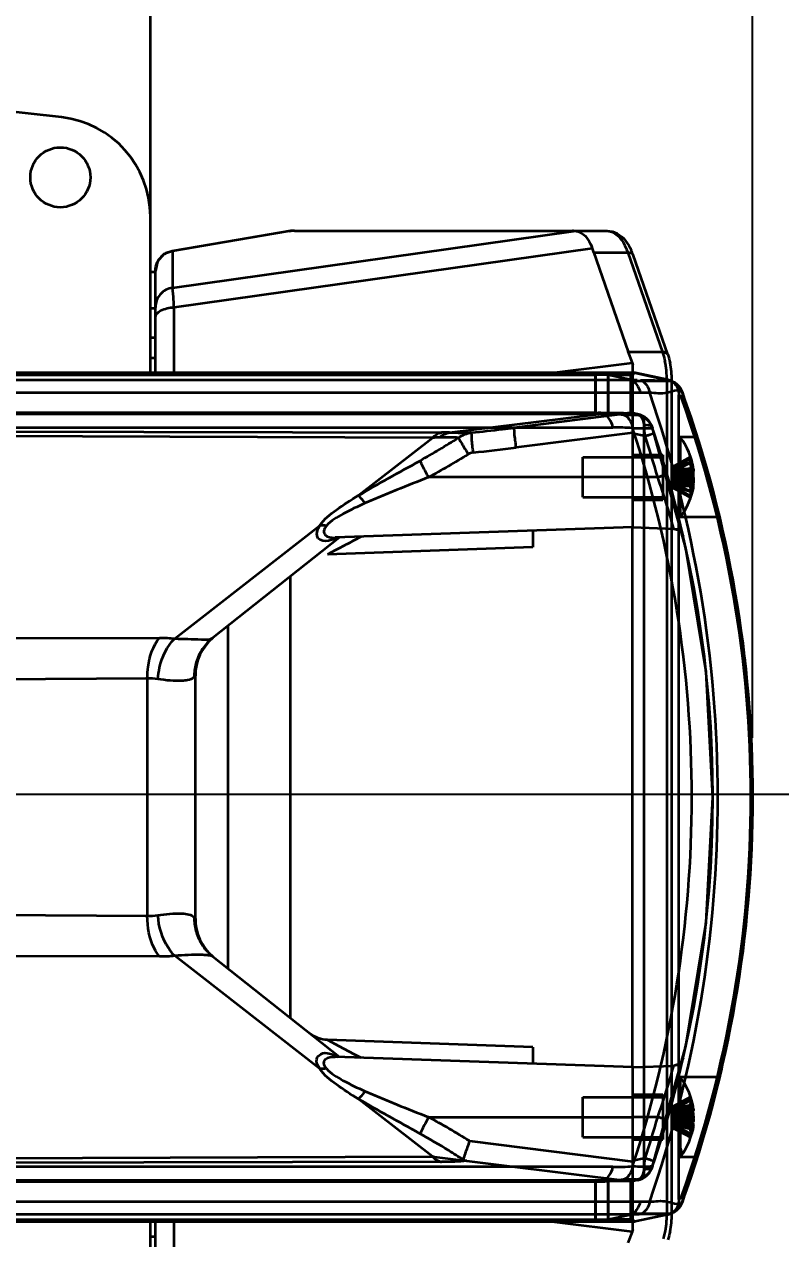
# Model space of a CAD drawing. Header units: millimetres. Extents: x 4086 to 8300, y 123 to 1549.
# Drawn here: x 7031.52 to 7048.54, y 716.51 to 743.84 of the extents above; entities that cross this region are included whole.
import ezdxf

# ---------------------------------------------------------------- set-up
doc = ezdxf.new("R2010")
doc.units = ezdxf.units.MM
doc.linetypes.add('PHANTOM', pattern=[0.8, 0.45, -0.05, 0.1, -0.05, 0.1, -0.05])
doc.layers.add('中心线', color=7, linetype='Continuous')
doc.layers.add('标注', color=7, linetype='Continuous', lineweight=25)
doc.layers.add('粗线', color=7, linetype='PHANTOM', lineweight=35)
doc.styles.get("Standard").update_dxf_attribs({"font": 'simsun.ttc'})
doc.dimstyles.new('直线标注', dxfattribs={"dimtxt": 7, "dimasz": 3, "dimexe": 1.25, "dimexo": 0.625, "dimtad": 1, "dimlfac": 4, "dimdsep": 46, "dimtxsty": 'Standard', "dimcen": 2.5, "dimadec": 0, "dimazin": 0, "dimtm": 1e-09, "dimtfac": 1, "dimtmove": 0, "dimatfit": 3, "dimfxl": 1, "dimarcsym": 0})

# ---------------------------------------------------------------- blocks, each defined once
blk = doc.blocks.new('*D2181')
at = {"layer": 'Defpoints', "color": 0}
for p in [(6990.045, 815.66), (7047.903, 815.66), (7047.903, 727.155)]:
    blk.add_point(p, dxfattribs=at)
at = {"layer": '标注', "color": 0, "lineweight": -2}
for p, q in [((6990.045, 816.285), (6990.045, 816.91)), ((7047.903, 727.78), (7047.903, 816.91)), ((6993.045, 815.66), (7044.903, 815.66))]:
    blk.add_line(p, q, dxfattribs=at)
at = {"layer": '标注', "color": 0}
for points in [[(6993.045, 816.16), (6993.045, 815.16), (6990.045, 815.66)], [(7044.903, 815.16), (7044.903, 816.16), (7047.903, 815.66)]]:
    blk.add_solid(points, dxfattribs=at)
at = {"layer": '标注', "color": 0, "insert": (7018.974, 819.785), "char_height": 7, "attachment_point": 5}
blk.add_mtext('254.5', dxfattribs=at)

msp = doc.modelspace()

# ---------------------------------------------------------------- linework, layer by layer
at = {"layer": '中心线'}
msp.add_line((6703.88156, 726.51485), (7075.49036, 726.51485), dxfattribs=at)
at = {"layer": '粗线', "linetype": 'Continuous'}
for p, q in [((7034.3569, 736.00019), (7034.3569, 749.14004)), ((7032.36077, 741.7487), (7016.18216, 743.58586)), ((7037.47947, 739.18746), (7034.84395, 738.73923)), ((7037.51677, 739.19049), (7034.85698, 738.73813)), ((7034.85698, 737.91387), (7043.87965, 739.18882)), ((7037.47952, 739.18618), (7037.52794, 739.18957)), ((7037.58491, 739.19077), (7037.51677, 739.19049)), ((7037.59828, 739.19102), (7037.58491, 739.19077)), ((7037.59828, 739.19102), (7044.63438, 739.19102)), ((7044.29911, 738.79913), (7034.89133, 737.46976)), ((7044.29911, 738.79913), (7044.32453, 738.70819)), ((7034.85698, 738.73813), (7034.84417, 738.73926)), ((7034.85698, 738.73813), (7034.85698, 737.91387)), ((7044.31675, 738.7084), (7045.09617, 738.7084)), ((7044.32316, 738.71741), (7045.10433, 736.47163)), ((7045.09617, 738.7084), (7045.87724, 736.46245)), ((7045.99739, 736.40788), (7045.21633, 738.65383)), ((7034.4694, 738.25952), (7034.3569, 738.25952)), ((7034.4694, 736.00019), (7034.4694, 738.29504)), ((7034.3569, 737.45612), (7034.4694, 737.45612)), ((7034.3569, 737.45318), (7034.4694, 737.45318)), ((7034.89133, 736.00019), (7034.89133, 737.46976)), ((7034.4694, 736.78563), (7034.3569, 736.78563)), ((7034.3569, 736.33858), (7034.4694, 736.33858)), ((7045.87724, 736.46245), (7045.09781, 736.46245)), ((7045.10049, 736.47736), (7045.19426, 736.22556)), ((7043.3913, 736.00019), (7045.19426, 736.22556)), ((7045.21315, 735.09549), (7045.21315, 736.1789)), ((7013.14887, 735.95368), (7044.39334, 735.95369)), ((7044.37332, 736.00019), (7014.68982, 736.00019)), ((7014.70492, 735.99868), (7044.42268, 735.99869)), ((7044.42898, 735.99767), (7014.71113, 735.99765)), ((7014.98321, 735.8373), (7045.16597, 735.8373)), ((7044.37332, 736.00019), (7044.37332, 735.09522)), ((7044.37449, 735.08846), (7044.37449, 735.95368)), ((7045.16597, 735.8373), (7044.42892, 735.99768)), ((7044.6401, 735.99767), (7044.65412, 735.99747)), ((7044.65412, 735.09195), (7044.65412, 735.99747)), ((7044.66156, 735.08845), (7044.66156, 735.95225)), ((7045.16859, 735.09028), (7045.16859, 735.99699)), ((7045.17539, 735.99777), (7045.21315, 736.00249)), ((7045.19853, 735.82008), (7046.09045, 735.82008)), ((7045.21203, 735.95283), (7045.20116, 735.95369)), ((7045.20116, 735.95283), (7045.20116, 735.08873)), ((7045.21208, 732.52202), (7045.21208, 735.96416)), ((7046.00472, 735.83704), (7045.26659, 735.99766)), ((7045.26665, 735.99765), (7046.00997, 735.83611)), ((7045.97795, 735.82008), (7045.97795, 717.07397)), ((7046.09045, 717.07397), (7046.09045, 735.82008)), ((7045.3791, 735.54929), (7015.19634, 735.54929)), ((7046.24608, 717.39376), (7046.24608, 735.50029)), ((7046.33273, 735.54598), (7046.33184, 735.54846)), ((7017.59591, 735.08846), (7044.44061, 735.08865)), ((7044.54839, 735.0652), (7017.66822, 735.0652)), ((7044.37332, 735.09522), (7017.76162, 735.09522)), ((7041.08611, 734.65392), (7044.6177, 735.09239)), ((7045.14048, 735.0864), (7042.54499, 734.76197)), ((7044.44061, 735.08866), (7044.54839, 735.0652)), ((7044.65412, 735.09195), (7044.61768, 735.09238)), ((7045.31898, 735.0652), (7045.21123, 735.08865)), ((7045.21315, 732.52202), (7045.21315, 735.0864)), ((7045.46665, 717.89003), (7045.46665, 735.00401)), ((7017.31008, 734.7045), (7040.90689, 734.65595)), ((7017.74134, 734.76897), (7044.76338, 734.76897)), ((7042.27775, 734.72931), (7042.54494, 734.76196)), ((7045.69206, 734.64233), (7045.64981, 734.76897)), ((7040.70317, 734.5364), (7017.27949, 734.61485)), ((7039.03539, 733.23477), (7040.70317, 734.53639)), ((7045.21315, 734.64395), (7042.5851, 734.31544)), ((7045.48629, 734.57168), (7045.21208, 734.63135)), ((7046.66844, 734.54702), (7046.27487, 734.54702)), ((7046.27487, 734.54702), (7046.27487, 732.74702)), ((7045.21208, 734.15327), (7045.88708, 734.15327)), ((7045.88708, 734.15327), (7045.88708, 733.14077)), ((7044.08708, 734.09702), (7045.88708, 734.09702)), ((7044.08708, 733.19702), (7044.08708, 734.09702)), ((7046.09633, 733.87685), (7046.50956, 734.10941)), ((7046.09633, 733.87956), (7046.50956, 734.07919)), ((7046.50956, 734.06524), (7046.09633, 733.83267)), ((7046.50956, 733.97718), (7046.09633, 733.84655)), ((7046.50956, 733.97078), (7046.09633, 733.77114)), ((7046.09633, 733.41449), (7046.09633, 733.87956)), ((7046.50956, 733.8443), (7046.09633, 733.79107)), ((7045.21315, 733.64702), (7040.61614, 733.64702)), ((7045.77302, 733.64702), (7045.21208, 733.64702)), ((7046.08543, 733.33996), (7045.98128, 733.70963)), ((7046.09633, 733.84055), (7046.5717, 733.84055)), ((7046.09633, 733.83141), (7046.5717, 733.83141)), ((7046.5717, 733.82103), (7046.09633, 733.82103)), ((7046.09633, 733.68087), (7046.50956, 733.8115)), ((7046.57468, 733.81001), (7046.09633, 733.81001)), ((7046.5717, 733.78724), (7046.09633, 733.78724)), ((7046.5717, 733.78068), (7046.09633, 733.78068)), ((7046.5717, 733.77897), (7046.09633, 733.77897)), ((7046.5717, 733.73214), (7046.09633, 733.73214)), ((7046.09633, 733.70638), (7046.5717, 733.70638)), ((7046.09633, 733.69598), (7046.50956, 733.64276)), ((7046.09633, 733.65535), (7046.5717, 733.65535)), ((7046.09633, 733.59806), (7046.50956, 733.65129)), ((7046.09633, 733.6387), (7046.5717, 733.6387)), ((7046.09633, 733.61318), (7046.50956, 733.48255)), ((7046.09633, 733.58767), (7046.5717, 733.58767)), ((7046.19985, 732.90756), (7046.08543, 733.33996)), ((7046.5717, 733.56191), (7046.09633, 733.56191)), ((7046.50956, 733.32327), (7046.09633, 733.52291)), ((7046.5717, 733.51507), (7046.09633, 733.51507)), ((7046.5717, 733.51337), (7046.09633, 733.51337)), ((7046.5717, 733.50681), (7046.09633, 733.50681)), ((7046.50956, 733.44975), (7046.09633, 733.50297)), ((7046.57468, 733.48404), (7046.09633, 733.48404)), ((7046.5717, 733.47302), (7046.09633, 733.47302)), ((7046.09633, 733.46263), (7046.5717, 733.46263)), ((7046.50956, 733.22881), (7046.09633, 733.46137)), ((7046.09633, 733.45349), (7046.5717, 733.45349)), ((7046.50956, 733.31687), (7046.09633, 733.4475)), ((7046.09633, 733.4172), (7046.50956, 733.18464)), ((7046.09633, 733.41449), (7046.50956, 733.21486)), ((7044.08708, 733.19702), (7045.88708, 733.19702)), ((7045.21208, 733.14077), (7045.88708, 733.14077)), ((7046.2061, 732.88306), (7046.10429, 733.27072)), ((7046.28277, 732.57388), (7046.19985, 732.90756)), ((7035.44656, 730.43881), (7038.17211, 732.56152)), ((7045.21315, 732.52202), (7038.51217, 732.28802)), ((7045.19853, 732.52202), (7045.19853, 720.37164)), ((7045.21208, 732.52202), (7046.13236, 732.48989)), ((7047.1668, 732.74702), (7046.27487, 732.74702)), ((7046.333, 732.36201), (7046.27903, 732.58936)), ((7038.61242, 732.29152), (7035.7614, 730.03447)), ((7038.49969, 732.28771), (7038.51217, 732.28802)), ((7039.095, 732.30756), (7038.94571, 732.22919)), ((7042.96315, 732.44345), (7042.96315, 732.07202)), ((7046.34382, 732.31533), (7046.32763, 732.38503)), ((7038.50873, 731.99856), (7038.34313, 731.91069)), ((7042.96315, 732.07202), (7038.34318, 731.91069)), ((7038.62675, 732.06103), (7038.50873, 731.99856)), ((7037.50568, 731.41535), (7037.50568, 721.4787)), ((7034.90561, 730.01762), (7035.44656, 730.43881)), ((7036.10963, 722.5839), (7036.10963, 730.31015)), ((7014.53203, 729.96574), (7034.56574, 730.03507)), ((7034.28788, 729.11982), (7014.84278, 728.99563)), ((7034.28788, 729.11982), (7034.28788, 723.77423)), ((7035.3694, 729.17989), (7035.3449, 729.15241)), ((7035.3694, 723.71416), (7035.3694, 729.17989)), ((7047.91208, 726.44702), (7047.86682, 726.44702)), ((7014.84277, 723.89842), (7034.28788, 723.77423)), ((7035.3449, 723.74163), (7035.3694, 723.71416)), ((7034.56574, 722.85898), (7014.53203, 722.9283)), ((7035.44656, 722.45524), (7034.90561, 722.87643)), ((7035.7614, 722.85958), (7038.61242, 720.60253)), ((7038.17211, 720.33253), (7035.44656, 722.45524)), ((7038.34313, 720.98336), (7038.5085, 720.89561)), ((7042.96315, 720.82202), (7038.34318, 720.98336)), ((7038.5085, 720.89561), (7038.70018, 720.79422)), ((7038.70018, 720.79422), (7038.94487, 720.6653)), ((7042.96315, 720.82164), (7042.96315, 720.4506)), ((7045.21315, 720.37202), (7038.51217, 720.60603)), ((7038.94487, 720.6653), (7039.09499, 720.58649)), ((7046.27954, 720.30682), (7046.32832, 720.51197)), ((7045.21208, 720.37202), (7046.13243, 720.40416)), ((7045.21208, 716.92903), (7045.21208, 720.37202)), ((7045.21315, 716.89156), (7045.21315, 720.37164)), ((7046.19987, 719.98653), (7046.28187, 720.31645)), ((7046.08543, 719.5541), (7046.19987, 719.98653)), ((7047.1668, 720.14702), (7046.27487, 720.14702)), ((7046.27487, 720.14702), (7046.27487, 718.34702)), ((7040.70317, 718.35766), (7039.03539, 719.65928)), ((7044.08708, 719.69702), (7045.88708, 719.69702)), ((7044.08708, 718.79702), (7044.08708, 719.69702)), ((7045.21208, 719.75327), (7045.88708, 719.75327)), ((7045.88708, 719.75327), (7045.88708, 718.74077)), ((7046.09633, 719.48188), (7046.50956, 719.70142)), ((7046.09633, 719.46869), (7046.50956, 719.63943)), ((7046.50956, 719.63334), (7046.09633, 719.46672)), ((7046.50956, 719.63943), (7046.51121, 719.61041)), ((7045.98128, 719.18441), (7046.08543, 719.5541)), ((7046.50956, 719.62391), (7046.09633, 719.40437)), ((7046.50956, 719.51494), (7046.09633, 719.42155)), ((7046.50956, 719.50115), (7046.09633, 719.3304)), ((7046.09633, 719.32501), (7046.50956, 719.49163)), ((7046.09633, 719.01217), (7046.09633, 719.48188)), ((7046.09633, 719.43899), (7046.5717, 719.43899)), ((7046.09633, 719.43533), (7046.5717, 719.43533)), ((7046.5717, 719.43416), (7046.09633, 719.43416)), ((7046.57491, 719.41497), (7046.09633, 719.41497)), ((7046.5717, 719.4033), (7046.09633, 719.4033)), ((7046.57411, 719.39791), (7046.09633, 719.39791)), ((7046.5717, 719.36148), (7046.09633, 719.36148)), ((7046.50956, 719.50115), (7046.51121, 719.52486)), ((7046.51121, 719.5159), (7046.50956, 719.49163)), ((7046.51121, 719.61709), (7046.5122, 719.58719)), ((7046.51121, 719.5159), (7046.5122, 719.54832)), ((7046.5122, 719.59445), (7046.51253, 719.56368)), ((7046.5122, 719.53992), (7046.51253, 719.57152)), ((7040.61614, 719.24702), (7045.21315, 719.24702)), ((7045.77302, 719.24702), (7045.21208, 719.24702)), ((7046.09633, 719.23935), (7046.50956, 719.33274)), ((7046.5717, 719.29704), (7046.09633, 719.29704)), ((7046.09633, 719.29246), (7046.5717, 719.29246)), ((7046.09633, 719.27295), (7046.5717, 719.27295)), ((7046.09633, 719.2547), (7046.50956, 719.16131)), ((7046.09633, 719.2211), (7046.5717, 719.2211)), ((7046.09633, 719.20159), (7046.5717, 719.20159)), ((7046.5717, 719.197), (7046.09633, 719.197)), ((7046.09633, 719.16904), (7046.50956, 719.00241)), ((7046.50956, 718.9929), (7046.09633, 719.16365)), ((7046.5717, 719.13256), (7046.09633, 719.13256)), ((7046.57411, 719.09613), (7046.09633, 719.09613)), ((7046.5717, 719.09075), (7046.09633, 719.09075)), ((7046.50956, 718.87014), (7046.09633, 719.08968)), ((7046.57453, 719.26239), (7046.5717, 719.29704)), ((7046.5717, 719.197), (7046.57453, 719.23166)), ((7046.57453, 719.26656), (7046.57453, 719.22748)), ((7046.57491, 719.07908), (7046.09633, 719.07908)), ((7046.50956, 718.97911), (7046.09633, 719.0725)), ((7046.5717, 719.05988), (7046.09633, 719.05988)), ((7046.09633, 719.05872), (7046.5717, 719.05872)), ((7046.09633, 719.05506), (7046.5717, 719.05506)), ((7046.50956, 718.86071), (7046.09633, 719.02733)), ((7046.09633, 719.02536), (7046.50956, 718.85461)), ((7046.09633, 719.01217), (7046.50956, 718.79263)), ((7046.50956, 718.9929), (7046.51121, 718.96919)), ((7046.51121, 718.88364), (7046.50956, 718.85461)), ((7046.5122, 718.90686), (7046.51121, 718.87696)), ((7046.51253, 718.92253), (7046.5122, 718.95413)), ((7046.51253, 718.93036), (7046.5122, 718.8996)), ((7041.53647, 718.70968), (7045.21315, 718.2501)), ((7044.08708, 718.79702), (7045.88708, 718.79702)), ((7045.21208, 718.74077), (7045.88708, 718.74077)), ((7017.27945, 718.2792), (7040.70317, 718.35765)), ((7040.75069, 718.35637), (7045.21315, 717.79856)), ((7045.48629, 718.32237), (7045.21208, 718.2627)), ((7046.27487, 718.35587), (7046.27454, 718.3466)), ((7046.66844, 718.34702), (7046.27487, 718.34702)), ((7040.90689, 718.2381), (7017.31008, 718.18955)), ((7044.76338, 718.12507), (7017.74134, 718.12507)), ((7045.64981, 718.12508), (7045.69206, 718.25172)), ((7044.44061, 717.80539), (7017.59591, 717.80559)), ((7017.66822, 717.82885), (7044.54839, 717.82885)), ((7017.76163, 717.79883), (7044.37332, 717.79883)), ((7044.37332, 717.79883), (7044.37332, 716.89386)), ((7044.37449, 716.94037), (7044.37449, 717.80559)), ((7044.54839, 717.82885), (7044.44061, 717.80539)), ((7044.65412, 716.89658), (7044.65412, 717.80219)), ((7044.66156, 716.9418), (7044.66156, 717.8056)), ((7045.16859, 716.89706), (7045.16859, 717.80413)), ((7045.18953, 717.80151), (7045.18953, 716.89451)), ((7045.20116, 717.80532), (7045.20116, 716.94122)), ((7045.31898, 717.82885), (7045.21123, 717.8054)), ((7045.31442, 717.84274), (7045.31896, 717.82884)), ((7015.19634, 717.34476), (7045.3791, 717.34476)), ((7046.27299, 717.235), (7046.33272, 717.34811)), ((7046.33185, 717.34562), (7046.33271, 717.34803)), ((7013.14887, 716.94037), (7044.39333, 716.94037)), ((7045.16597, 717.05675), (7014.98321, 717.05675)), ((7044.42893, 716.89637), (7045.16597, 717.05675)), ((7044.56399, 716.8956), (7044.86843, 716.89871)), ((7044.86843, 716.89871), (7045.00759, 716.8995)), ((7046.09045, 717.07397), (7045.19853, 717.07397)), ((7045.20116, 716.94122), (7045.21203, 716.94035)), ((7046.0048, 717.05702), (7045.26662, 716.89639)), ((7046.00997, 717.05794), (7045.26665, 716.8964)), ((7014.65707, 716.89534), (7044.56399, 716.8956)), ((7044.37332, 716.89386), (7014.68982, 716.89386)), ((7014.71113, 716.8964), (7044.42898, 716.89638)), ((7034.3569, 703.754), (7034.3569, 716.89386)), ((7034.4694, 714.59859), (7034.4694, 716.89386)), ((7034.89133, 715.42428), (7034.89133, 716.89386)), ((7045.19426, 716.66849), (7043.3913, 716.89386)), ((7044.65412, 716.89658), (7044.6401, 716.89638)), ((7045.19426, 716.66849), (7045.10039, 716.41672)), ((7045.17539, 716.89628), (7045.21315, 716.89156)), ((7045.21315, 716.71515), (7045.21315, 716.87104)), ((7045.26486, 716.89636), (7045.26662, 716.89639)), ((7034.4694, 716.55547), (7034.3569, 716.55547))]:
    msp.add_line(p, q, dxfattribs=at)
for points in [[(7043.87965, 739.18882), (7043.87477, 739.19001), (7043.86685, 739.19077), (7043.85633, 739.19102)], [(7034.84395, 738.73923), (7034.66333, 738.66563), (7034.52087, 738.50458), (7034.4694, 738.2956)], [(7044.99665, 735.99457), (7044.56396, 735.99844), (7044.4227, 735.99869)], [(7045.23894, 735.99726), (7045.17318, 735.99526), (7044.99665, 735.99457)], [(7045.16859, 735.99699), (7045.17086, 735.99737), (7045.17312, 735.99737), (7045.17539, 735.99777)], [(7045.21202, 735.95369), (7045.21999, 735.97927), (7045.2399, 735.99531), (7045.26659, 735.99766)], [(7045.21208, 735.95369), (7045.22045, 735.97982), (7045.24176, 735.99599), (7045.26661, 735.99766)], [(7045.26754, 735.99745), (7045.25829, 735.99869), (7045.25525, 735.9987), (7045.25333, 735.99863), (7045.25168, 735.99853), (7045.25002, 735.9984), (7045.24824, 735.99825), (7045.24624, 735.99807), (7045.24146, 735.99759)], [(7045.26662, 735.99766), (7045.26486, 735.99769), (7045.26122, 735.99741)], [(7046.00483, 735.83702), (7046.00228, 735.83722), (7046.00123, 735.8364), (7046.00049, 735.83482)], [(7046.33154, 735.54929), (7046.25778, 735.68055), (7046.14458, 735.78031), (7046.00483, 735.83702)], [(7046.33156, 735.54924), (7046.261, 735.67643), (7046.14996, 735.77686), (7046.00954, 735.83595)], [(7046.24608, 735.50029), (7046.26987, 735.48555), (7046.29065, 735.46394), (7046.30606, 735.43548)], [(7047.91208, 726.44702), (7047.82279, 728.64031), (7047.53628, 730.93613), (7047.0385, 733.25931), (7046.33154, 735.54929)], [(7047.91206, 726.43233), (7047.73494, 729.53403), (7047.20459, 732.58721), (7046.33274, 735.54593)], [(7045.18464, 735.09192), (7045.17929, 735.09102), (7045.17394, 735.09102), (7045.16859, 735.09028)], [(7045.20116, 735.08873), (7045.20579, 735.0889), (7045.20915, 735.08887), (7045.21123, 735.08865)], [(7045.64974, 734.76918), (7045.5765, 734.90433), (7045.46168, 735.00717), (7045.31898, 735.0652)], [(7045.64981, 734.76898), (7045.61481, 734.84734), (7045.56784, 734.91497), (7045.5106, 734.97182), (7045.44887, 735.01478), (7045.38912, 735.04377), (7045.3272, 735.06333)], [(7047.01206, 726.44438), (7046.85921, 729.26704), (7046.40374, 732.0492), (7045.65506, 734.75333)], [(7045.98128, 733.70963), (7045.84103, 734.17733), (7045.69206, 734.64233)], [(7046.51253, 734.08899), (7046.5122, 734.09618), (7046.51121, 734.10298), (7046.50956, 734.10941)], [(7046.50956, 734.06524), (7046.51121, 734.07352), (7046.5122, 734.08144), (7046.51253, 734.08899)], [(7046.51253, 734.02642), (7046.5122, 734.04434), (7046.51121, 734.06194), (7046.50956, 734.07919)], [(7046.50956, 733.97078), (7046.51121, 733.98963), (7046.5122, 734.00818), (7046.51253, 734.02642)], [(7046.50956, 733.97718), (7046.51121, 733.95011), (7046.5122, 733.92281), (7046.51253, 733.89528)], [(7046.51253, 733.89528), (7046.5122, 733.86754), (7046.51121, 733.83961), (7046.50956, 733.8115)], [(7046.50956, 733.8443), (7046.51121, 733.81237), (7046.5122, 733.78033), (7046.51253, 733.74818)], [(7046.5717, 733.78068), (7046.55736, 733.80218), (7046.53661, 733.82342), (7046.50956, 733.8443)], [(7046.20705, 732.87935), (7046.1048, 733.26882), (7045.98128, 733.70963)], [(7046.51253, 733.74818), (7046.5122, 733.71595), (7046.51121, 733.68364), (7046.50956, 733.65129)], [(7046.50956, 733.64276), (7046.53661, 733.66364), (7046.55736, 733.68488), (7046.5717, 733.70638)], [(7046.5717, 733.58767), (7046.55748, 733.60901), (7046.53679, 733.63025), (7046.50956, 733.65129)], [(7046.51253, 733.54587), (7046.5122, 733.5781), (7046.51121, 733.6104), (7046.50956, 733.64276)], [(7046.5717, 733.84055), (7046.57453, 733.81725), (7046.57453, 733.81012), (7046.5717, 733.82103)], [(7046.5717, 733.83141), (7046.57453, 733.80051), (7046.57453, 733.78196), (7046.5717, 733.78068)], [(7046.5717, 733.70638), (7046.57453, 733.72274), (7046.57453, 733.75231), (7046.5717, 733.78724)], [(7046.5717, 733.6387), (7046.57453, 733.66477), (7046.57453, 733.69894), (7046.5717, 733.73214)], [(7046.5717, 733.65535), (7046.57453, 733.62928), (7046.57453, 733.59511), (7046.5717, 733.56191)], [(7046.5717, 733.58767), (7046.57453, 733.5713), (7046.57453, 733.54173), (7046.5717, 733.50681)], [(7046.3011, 732.49747), (7046.24809, 732.71573), (7046.1748, 733.00485), (7046.08372, 733.34622)], [(7046.50956, 733.44975), (7046.51121, 733.48167), (7046.5122, 733.51372), (7046.51253, 733.54587)], [(7046.5717, 733.51337), (7046.55736, 733.49187), (7046.53661, 733.47063), (7046.50956, 733.44975)], [(7046.51253, 733.39877), (7046.5122, 733.42651), (7046.51121, 733.45444), (7046.50956, 733.48255)], [(7046.50956, 733.31687), (7046.51121, 733.34394), (7046.5122, 733.37124), (7046.51253, 733.39877)], [(7046.50956, 733.32327), (7046.51121, 733.30442), (7046.5122, 733.28587), (7046.51253, 733.26763)], [(7046.5717, 733.46263), (7046.57453, 733.49354), (7046.57453, 733.51209), (7046.5717, 733.51337)], [(7046.5717, 733.45349), (7046.57453, 733.4768), (7046.57453, 733.48393), (7046.5717, 733.47302)], [(7046.51253, 733.26763), (7046.5122, 733.24971), (7046.51121, 733.23211), (7046.50956, 733.21486)], [(7046.50956, 733.22881), (7046.51121, 733.22053), (7046.5122, 733.21261), (7046.51253, 733.20505)], [(7046.51253, 733.20505), (7046.5122, 733.19787), (7046.51121, 733.19107), (7046.50956, 733.18464)], [(7046.13236, 732.48989), (7046.19617, 732.47831), (7046.25857, 732.44572), (7046.31108, 732.39078), (7046.34375, 732.31562)], [(7046.13236, 732.48989), (7046.2264, 732.46552), (7046.30162, 732.40366), (7046.34375, 732.31562)], [(7045.65502, 718.14071), (7046.40395, 720.84584), (7046.85921, 723.62629), (7047.01206, 726.44438)], [(7046.33154, 717.34476), (7047.03848, 719.63467), (7047.53626, 721.95781), (7047.82278, 724.25367), (7047.91208, 726.44702)], [(7046.3327, 717.34811), (7047.20268, 720.29857), (7047.73294, 723.3419), (7047.91206, 726.43233)], [(7045.98128, 719.18442), (7046.08372, 719.54783), (7046.1748, 719.8892), (7046.24809, 720.17832), (7046.3011, 720.39658), (7046.34382, 720.57872)], [(7046.34382, 720.57872), (7046.30174, 720.49055), (7046.22649, 720.42857), (7046.13236, 720.40416)], [(7046.34375, 720.57843), (7046.31189, 720.50448), (7046.25989, 720.44931), (7046.19724, 720.4161), (7046.13236, 720.40416)], [(7045.98128, 719.18442), (7046.10429, 719.62333), (7046.2061, 720.01099)], [(7046.51253, 719.66424), (7046.5122, 719.67699), (7046.51121, 719.68939), (7046.50956, 719.70142)], [(7046.50956, 719.62391), (7046.51121, 719.63769), (7046.5122, 719.65114), (7046.51253, 719.66424)], [(7046.50956, 719.51494), (7046.51121, 719.48497), (7046.5122, 719.45482), (7046.51253, 719.42451)], [(7046.51253, 719.42451), (7046.5122, 719.39404), (7046.51121, 719.36345), (7046.50956, 719.33274)], [(7046.5717, 719.43899), (7046.57453, 719.41146), (7046.57453, 719.39841), (7046.5717, 719.4033)], [(7046.5717, 719.43533), (7046.57453, 719.41748), (7046.57453, 719.41706), (7046.5717, 719.43416)], [(7046.5717, 719.27295), (7046.57453, 719.2945), (7046.57453, 719.32688), (7046.5717, 719.36148)], [(7045.69206, 718.25172), (7045.84103, 718.71671), (7045.98128, 719.18442)], [(7046.51253, 719.06954), (7046.5122, 719.1), (7046.51121, 719.1306), (7046.50956, 719.16131)], [(7046.5717, 719.2211), (7046.57453, 719.19955), (7046.57453, 719.16717), (7046.5717, 719.13256)], [(7046.5717, 719.05506), (7046.57453, 719.08259), (7046.57453, 719.09564), (7046.5717, 719.09075)], [(7046.50956, 718.97911), (7046.51121, 719.00908), (7046.5122, 719.03923), (7046.51253, 719.06954)], [(7046.5122, 718.94573), (7046.51121, 718.97815), (7046.50956, 719.00241)], [(7046.50956, 718.87014), (7046.51121, 718.85636), (7046.5122, 718.84291), (7046.51253, 718.82981)], [(7046.51253, 718.82981), (7046.5122, 718.81706), (7046.51121, 718.80466), (7046.50956, 718.79263)], [(7046.5717, 719.05872), (7046.57453, 719.07657), (7046.57453, 719.07699), (7046.5717, 719.05988)], [(7041.39734, 718.2858), (7041.39347, 718.2806), (7041.38465, 718.27826)], [(7045.31899, 717.82885), (7045.46089, 717.88647), (7045.57604, 717.98926), (7045.64975, 718.12488)], [(7045.3272, 717.83072), (7045.40082, 717.85512), (7045.47344, 717.89456), (7045.54593, 717.95484), (7045.60561, 718.03121), (7045.64983, 718.12514)], [(7045.3272, 717.83072), (7045.38912, 717.85028), (7045.44887, 717.87927), (7045.5106, 717.92222), (7045.56784, 717.97908), (7045.61481, 718.0467), (7045.64981, 718.12507)], [(7045.21123, 717.8054), (7045.20915, 717.80518), (7045.20579, 717.80515), (7045.20116, 717.80532)], [(7046.30606, 717.45857), (7046.29067, 717.43014), (7046.26989, 717.40851), (7046.24608, 717.39376)], [(7046.00483, 717.05703), (7046.14458, 717.11374), (7046.25778, 717.21349), (7046.33154, 717.34476)], [(7046.00953, 717.05809), (7046.14969, 717.11701), (7046.26065, 717.21718), (7046.33156, 717.34482)], [(7045.00759, 716.8995), (7045.11099, 716.89939), (7045.14992, 716.89909), (7045.18103, 716.89865), (7045.20504, 716.89813), (7045.2227, 716.89756), (7045.23473, 716.89697), (7045.24152, 716.89645)], [(7045.17539, 716.89628), (7045.17312, 716.89668), (7045.17086, 716.89668), (7045.16859, 716.89706)], [(7045.2666, 716.89639), (7045.23991, 716.89873), (7045.21999, 716.91478), (7045.21202, 716.94035)], [(7045.26665, 716.8964), (7045.24114, 716.89829), (7045.22006, 716.91479), (7045.21208, 716.94037)], [(7046.00047, 717.0592), (7046.00121, 717.05765), (7046.00227, 717.05682), (7046.00483, 717.05703)], [(7045.24146, 716.89646), (7045.2454, 716.89606), (7045.2486, 716.89577), (7045.25127, 716.89555), (7045.25381, 716.8954), (7045.2572, 716.89533), (7045.26645, 716.89636)]]:
    msp.add_lwpolyline(points, dxfattribs=at)
msp.add_circle((7032.3319, 740.39702), 0.675, dxfattribs=at)
for centre, radius, start, end in [((7032.1069, 739.51306), 2.25, 0, 83.521508), ((7034.9304, 738.29091), 0.46008, 147.617023, 155.690759), ((7034.89885, 738.30995), 0.42324, 130.144715, 147.50693), ((7034.92514, 738.27737), 0.46509, 120.679059, 130.032643), ((7034.93442, 738.26266), 0.48247, 110.111714, 120.735274), ((7043.97293, 738.22297), 1.31593, 19.111952, 23.810341), ((7043.95921, 735.84292), 2.01753, 5.788962, 12.032347), ((7043.75945, 735.8208), 2.2185, 359.981305, 5.836951), ((7044.24908, 735.83814), 1.84042, 5.753311, 11.983398), ((7044.38048, 717.57544), 18.42405, 89.192631, 90.02225), ((7044.43119, 718.12165), 17.83208, 89.259765, 90.12164), ((7044.46717, 717.6611), 18.33666, 89.269592, 90.119849), ((7045.25708, 735.95368), 0.045, 77.72739, 180), ((7045.90923, 735.39434), 0.44983, 19.697342, 78.293742), ((7045.90788, 735.39759), 0.45, 19.700539, 77.279823), ((7044.08977, 735.82062), 2.00068, 359.984518, 5.795175), ((7045.37839, 728.76499), 6.7843, 88.204384, 89.993968), ((7019.2929, 726.43587), 27.8313, 0.022323, 19.106944), ((7020.91208, 726.44702), 27, 340.298444, 19.701546), ((7021.20468, 726.44702), 26.66214, 340.298317, 19.701683), ((7044.57553, 728.53702), 6.52824, 86.253372, 90.238145), ((7045.21866, 787.1464), 52.05751, 269.378643, 269.663469), ((7045.04457, 755.94545), 20.85607, 269.638269, 270.119982), ((7045.2233, 734.62549), 0.45, 18.593309, 77.723619), ((7036.44626, 783.54848), 49.16623, 276.002996, 276.811749), ((7044.76005, 728.3727), 6.39627, 85.993732, 89.970199), ((7019.93739, 726.43979), 26.60194, 0.01559, 18.21096), ((7026.35864, 733.17741), 19.1784, 4.169075, 4.879199), ((7020.91208, 726.44702), 26.1, 341.406693, 18.593308), ((7031.68664, 749.57059), 17.83722, 299.333062, 302.566525), ((7040.87507, 729.18414), 5.355, 90.163876, 91.839449), ((7040.8913, 725.35844), 9.29753, 88.799347, 89.903881), ((7020.91777, 726.44635), 25.87726, 16.156529, 18.300146), ((7045.12224, 733.64709), 1.46233, 7.224608, 37.981496), ((7032.66415, 748.32304), 16.69189, 298.4504, 301.992136), ((7036.5641, 782.48202), 48.54144, 275.978213, 277.125222), ((7045.13852, 736.13531), 2.56791, 284.305305, 289.158945), ((7045.18253, 735.98892), 2.41519, 284.151773, 289.312483), ((7028.19093, 727.55255), 18.6084, 15.386471, 19.117837), ((7028.19358, 727.55336), 18.60562, 15.386222, 19.118141), ((7028.19515, 727.55385), 18.60398, 15.386071, 19.118319), ((7045.12387, 733.64626), 1.46057, 322.000505, 352.752948), ((7045.12184, 733.64719), 1.46279, 322.020859, 342.335737), ((7108.74165, 599.46064), 149.99654, 117.7307365, 117.8684709), ((7036.4944, 729.17989), 1.125, 130.60162, 180), ((7036.44478, 729.17303), 1.09958, 128.42466, 146.072315), ((7036.45462, 729.16909), 1.10995, 146.187096, 163.520635), ((7036.46477, 729.16803), 1.11998, 163.616018, 179.244701), ((7036.45883, 729.16833), 1.11404, 179.256107, 180.818461), ((7019.91445, 726.45805), 26.62488, 341.796685, 359.976275), ((7019.33039, 726.45198), 27.79382, 340.87982, 359.989142), ((7036.45884, 723.72572), 1.11405, 179.181512, 180.745878), ((7036.46493, 723.72606), 1.12014, 180.759453, 196.641085), ((7036.4944, 723.71416), 1.125, 180, 229.384655), ((7036.45445, 723.72492), 1.10978, 196.739144, 214.07446), ((7036.44452, 723.7208), 1.09924, 214.186896, 231.578741), ((7028.19359, 725.34069), 18.60561, 340.881844, 344.613764), ((7028.19515, 725.3402), 18.60398, 340.881672, 344.613919), ((7028.19093, 725.34151), 18.6084, 340.88214, 344.613502), ((7045.12247, 719.2472), 1.46208, 6.592069, 37.983606), ((7032.65612, 704.55665), 16.70834, 57.893722, 61.548847), ((7020.91777, 726.44769), 25.87726, 341.699854, 343.843471), ((7045.13851, 716.75872), 2.56793, 70.841062, 75.694692), ((7045.18251, 716.90508), 2.41525, 70.687549, 75.848211), ((7031.80257, 703.52161), 17.60768, 58.237476, 60.679949), ((7045.12384, 719.24624), 1.4606, 322.001957, 353.419398), ((7040.89873, 724.64215), 6.28752, 268.217723, 268.650845), ((7031.27277, 702.65964), 18.61945, 57.059799, 58.24758), ((7026.35864, 719.71663), 19.1784, 355.120801, 355.830925), ((7044.76006, 724.52132), 6.39625, 270.029777, 274.005855), ((7045.43095, 728.87188), 10.73353, 268.803707, 271.196133), ((7045.2233, 718.26856), 0.45, 282.276381, 341.406629), ((7044.37991, 736.07453), 18.2744, 269.979351, 270.859777), ((7044.57553, 724.357), 6.52821, 269.761845, 273.746221), ((7045.37853, 724.13617), 6.79141, 270.0048, 271.79238), ((7045.9092, 717.4997), 0.44985, 281.706289, 340.303002), ((7045.90788, 717.49646), 0.45, 282.720042, 340.299458), ((7044.43119, 734.7724), 17.83208, 269.87836, 270.740235), ((7044.46717, 735.23288), 18.3366, 269.880152, 270.730409), ((7045.25708, 716.94037), 0.045, 180, 282.274066), ((7043.75945, 717.07325), 2.2185, 354.163049, 0.018695), ((7044.08982, 717.07343), 2.00064, 354.199845, 0.015527), ((7044.38048, 735.3186), 18.42405, 269.97775, 270.807369), ((7044.20942, 716.99891), 1.76193, 343.904137, 347.932222), ((7043.95921, 717.05113), 2.01753, 347.967653, 354.211038), ((7044.24925, 717.05588), 1.84024, 348.011323, 354.241678)]:
    msp.add_arc(centre, radius, start, end, dxfattribs=at)
for centre, major_axis, start_param, end_param in [((7045.41882, 736.4817), (0.02744, 0.4544), -4.079618, -3.94923397), ((7045.41882, 716.41234), (-0.02744, 0.4544), 0.80764131, 0.93802534)]:
    msp.add_ellipse(centre, major_axis=major_axis, ratio=0.56856763, start_param=start_param, end_param=end_param, dxfattribs=at)
for points in [[(7043.89339, 739.18958), (7043.95083, 739.18958), (7044.00994, 739.17144), (7044.05877, 739.14121)], [(7044.05877, 739.14121), (7044.11534, 739.10619), (7044.16254, 739.05518), (7044.2001, 739.00027)], [(7044.63438, 739.19102), (7044.71216, 739.19102), (7044.79182, 739.16924), (7044.86014, 739.13205)], [(7044.86014, 739.13205), (7045.00448, 739.05348), (7045.11034, 738.9045), (7045.17686, 738.75423)], [(7044.2001, 739.00027), (7044.24229, 738.93859), (7044.27456, 738.86971), (7044.29911, 738.79913)], [(7044.97123, 738.967), (7045.0244, 738.8874), (7045.06472, 738.79882), (7045.09617, 738.7084)], [(7045.09617, 738.7084), (7045.14016, 738.7084), (7045.20195, 738.69541), (7045.21635, 738.65384)], [(7034.4694, 738.29394), (7034.4694, 738.3576), (7034.48487, 738.42231), (7034.51111, 738.4803)], [(7034.4694, 737.2452), (7034.4694, 737.30928), (7034.53114, 737.36621), (7034.58732, 737.39704)], [(7034.58732, 737.39704), (7034.67866, 737.44717), (7034.78719, 737.46651), (7034.89133, 737.46976)], [(7045.87724, 736.46245), (7045.89984, 736.39745), (7045.91798, 736.33079), (7045.93241, 736.2635)], [(7045.99742, 736.40789), (7045.98301, 736.44946), (7045.92123, 736.46245), (7045.87724, 736.46245)], [(7045.99739, 736.40788), (7046.01871, 736.34659), (7046.03584, 736.28373), (7046.04939, 736.22026)], [(7044.37449, 735.95368), (7044.37449, 735.97251), (7044.39209, 736.00363), (7044.40995, 735.99765)], [(7044.39333, 735.95369), (7044.39331, 735.97256), (7044.41103, 736.00359), (7044.42894, 735.99768)], [(7044.70079, 735.99631), (7044.6819, 736.00176), (7044.66169, 735.97191), (7044.66156, 735.95225)], [(7045.16597, 735.8373), (7045.21393, 735.8375), (7045.2619, 735.8377), (7045.30984, 735.8364)], [(7045.25518, 735.99688), (7045.23243, 736.00163), (7045.20115, 735.97606), (7045.20116, 735.95283)], [(7044.61768, 735.09238), (7044.53497, 735.09347), (7044.45224, 735.0943), (7044.36953, 735.09318)], [(7044.44061, 735.08866), (7044.49036, 735.08895), (7044.5401, 735.08931), (7044.58985, 735.08888)], [(7045.31898, 735.0652), (7045.31422, 735.06624), (7045.31436, 735.05618), (7045.31444, 735.05131)], [(7040.70318, 734.53638), (7040.75641, 734.5944), (7040.82931, 734.64252), (7040.90689, 734.65595)], [(7040.85975, 734.53912), (7040.92163, 734.59681), (7041.00247, 734.64121), (7041.08611, 734.65392)], [(7041.28802, 734.53797), (7041.37557, 734.59946), (7041.48178, 734.63981), (7041.58809, 734.65186)], [(7041.61971, 734.20457), (7041.58042, 734.20045), (7041.54108, 734.1872), (7041.50757, 734.16629)], [(7039.03566, 733.23415), (7039.49108, 733.50928), (7039.96086, 733.75991), (7040.42483, 734.02034)], [(7046.50956, 734.06524), (7046.52964, 734.00511), (7046.54994, 733.94413), (7046.55736, 733.88118)], [(7046.5717, 733.82103), (7046.5602, 733.87586), (7046.53819, 733.92903), (7046.50956, 733.97718)], [(7046.50956, 733.97078), (7046.52951, 733.9195), (7046.54987, 733.86729), (7046.55736, 733.81278)], [(7046.5717, 733.83141), (7046.56429, 733.8943), (7046.55668, 733.95805), (7046.53662, 734.01812)], [(7046.5717, 733.84055), (7046.56426, 733.89473), (7046.55645, 733.94986), (7046.53662, 734.00082)], [(7040.61614, 733.64703), (7040.1381, 733.45537), (7039.65655, 733.27171), (7039.18544, 733.06362)], [(7046.5717, 733.65535), (7046.5602, 733.71017), (7046.53819, 733.76335), (7046.50956, 733.8115)], [(7046.50956, 733.48255), (7046.53819, 733.5307), (7046.5602, 733.58387), (7046.5717, 733.6387)], [(7046.50956, 733.32327), (7046.52951, 733.37456), (7046.54988, 733.42678), (7046.55736, 733.4813)], [(7046.5717, 733.47302), (7046.5602, 733.41819), (7046.53819, 733.36502), (7046.50956, 733.31687)], [(7046.50956, 733.22881), (7046.52964, 733.28895), (7046.54995, 733.34994), (7046.55736, 733.41291)], [(7046.5717, 733.46263), (7046.56429, 733.39973), (7046.55668, 733.33597), (7046.53661, 733.27589)], [(7046.5717, 733.45349), (7046.56426, 733.3993), (7046.55645, 733.34417), (7046.53661, 733.29319)], [(7038.32098, 732.55396), (7038.27241, 732.56384), (7038.22162, 732.56692), (7038.17244, 732.56074)], [(7038.56624, 732.28914), (7038.50199, 732.25661), (7038.43341, 732.22965), (7038.36245, 732.21738)], [(7034.56578, 730.03496), (7034.67923, 730.03537), (7034.79293, 730.03017), (7034.90566, 730.01751)], [(7034.52851, 729.10372), (7034.44904, 729.11584), (7034.36827, 729.12064), (7034.28788, 729.11982)], [(7035.3449, 729.15241), (7035.30808, 729.11111), (7035.24892, 729.09306), (7035.1948, 729.08151)], [(7034.28788, 723.77423), (7034.36827, 723.7734), (7034.44904, 723.77821), (7034.52851, 723.79032)], [(7034.90566, 722.87654), (7034.79293, 722.86388), (7034.67923, 722.85868), (7034.56578, 722.85909)], [(7038.34318, 720.98336), (7038.20284, 720.98826), (7038.05787, 721.04155), (7037.94776, 721.12872)], [(7038.32098, 720.34009), (7038.27241, 720.33021), (7038.22162, 720.32713), (7038.17245, 720.33331)], [(7040.42481, 718.87367), (7039.96083, 719.1341), (7039.49105, 719.38474), (7039.03563, 719.65987)], [(7039.18544, 719.83043), (7039.65655, 719.62234), (7040.1381, 719.43868), (7040.61614, 719.24702)], [(7046.50956, 719.62391), (7046.52959, 719.56728), (7046.54992, 719.50977), (7046.55736, 719.45016)], [(7046.5717, 719.4033), (7046.55971, 719.44417), (7046.53679, 719.48219), (7046.50956, 719.51494)], [(7046.50956, 719.50115), (7046.52934, 719.45766), (7046.54979, 719.41319), (7046.55736, 719.36601)], [(7046.5717, 719.43416), (7046.56422, 719.47966), (7046.55609, 719.52617), (7046.53661, 719.56797)], [(7046.5717, 719.43899), (7046.56428, 719.49843), (7046.5566, 719.55876), (7046.53662, 719.61524)], [(7046.5717, 719.43533), (7046.56423, 719.4819), (7046.55615, 719.52947), (7046.53662, 719.57241)], [(7046.5717, 719.29246), (7046.56424, 719.33779), (7046.55619, 719.38414), (7046.53679, 719.42577)], [(7046.5717, 719.2211), (7046.55971, 719.26197), (7046.53679, 719.29999), (7046.50956, 719.33274)], [(7046.50956, 719.16131), (7046.53679, 719.19406), (7046.55971, 719.23208), (7046.5717, 719.27295)], [(7046.50956, 719.00241), (7046.52931, 719.04479), (7046.54977, 719.08815), (7046.55736, 719.13428)], [(7046.50956, 718.9929), (7046.52935, 719.0364), (7046.54979, 719.08088), (7046.55736, 719.12807)], [(7046.5717, 719.09075), (7046.55971, 719.04988), (7046.53679, 719.01186), (7046.50956, 718.97911)], [(7046.50956, 718.87014), (7046.5296, 718.92678), (7046.54992, 718.98431), (7046.55736, 719.04393)], [(7046.5717, 719.05988), (7046.56422, 719.01439), (7046.55609, 718.96787), (7046.53661, 718.92608)], [(7046.5717, 719.05872), (7046.56422, 719.01214), (7046.55615, 718.96455), (7046.53661, 718.92161)], [(7046.5717, 719.05506), (7046.56428, 718.99561), (7046.5566, 718.93526), (7046.53661, 718.87877)], [(7040.70318, 718.35767), (7040.74008, 718.31744), (7040.78488, 718.28232), (7040.83479, 718.26019)], [(7041.47807, 718.26521), (7041.42943, 718.2584), (7041.38046, 718.25401), (7041.33147, 718.25057)], [(7044.66155, 717.8056), (7044.6131, 717.80517), (7044.56464, 717.80482), (7044.51618, 717.80511)], [(7044.40995, 716.8964), (7044.39209, 716.89042), (7044.37449, 716.92154), (7044.37449, 716.94037)], [(7044.42895, 716.89637), (7044.41104, 716.89045), (7044.39331, 716.92149), (7044.39333, 716.94036)], [(7044.70076, 716.89773), (7044.68186, 716.89231), (7044.66169, 716.92214), (7044.66156, 716.9418)], [(7045.25518, 716.89717), (7045.23243, 716.89242), (7045.20115, 716.91799), (7045.20116, 716.94122)], [(7045.38275, 717.05924), (7045.33442, 717.05794), (7045.28607, 717.05662), (7045.23772, 717.05682)], [(7046.04936, 716.67363), (7046.03582, 716.61021), (7046.01869, 716.54741), (7045.99739, 716.48616)]]:
    msp.add_open_spline(points, degree=3, dxfattribs=at)
for points, knots in [([(7044.63438, 739.19102), (7044.73113, 739.19102), (7044.86616, 739.10949), (7044.94851, 739.00102), (7044.97123, 738.967)], [0, 0, 0, 0, 0.70279955, 1, 1, 1, 1]), ([(7034.76852, 738.71572), (7034.78308, 738.72104), (7034.81222, 738.7301), (7034.84216, 738.73606), (7034.85698, 738.73813)], [0, 0, 0, 0, 0.50894662, 1, 1, 1, 1]), ([(7034.85698, 737.91387), (7034.75222, 737.89925), (7034.54805, 737.7906), (7034.4694, 737.57372), (7034.4694, 737.46968)], [0, 0, 0, 0, 0.5041219, 1, 1, 1, 1]), ([(7034.89132, 737.46976), (7034.88712, 737.52718), (7034.87515, 737.67514), (7034.86869, 737.82372), (7034.85698, 737.91387)], [0, 0, 0, 0, 0.38773932, 1, 1, 1, 1]), ([(7045.08802, 735.9949), (7045.06317, 735.99467), (7044.91853, 735.99422), (7044.77389, 735.99587), (7044.65412, 735.99747)], [0, 0, 0, 0, 0.17183805, 1, 1, 1, 1]), ([(7044.66156, 735.95225), (7044.78875, 735.95053), (7044.96833, 735.95201), (7045.14876, 735.94736), (7045.20116, 735.95283)], [0, 0, 0, 0, 0.70712263, 1, 1, 1, 1]), ([(7045.25518, 735.99688), (7045.16281, 735.98985), (7044.97753, 735.99519), (7044.79277, 735.99496), (7044.70052, 735.99631)], [0, 0, 0, 0, 0.50103752, 1, 1, 1, 1]), ([(7045.16859, 735.997), (7045.1593, 735.99621), (7045.13242, 735.99552), (7045.10556, 735.99507), (7045.08802, 735.9949)], [0, 0, 0, 0, 0.34697117, 1, 1, 1, 1]), ([(7045.16597, 735.8373), (7045.21835, 735.81976), (7045.31784, 735.7328), (7045.36371, 735.61542), (7045.3791, 735.54929)], [0, 0, 0, 0, 0.44858866, 1, 1, 1, 1]), ([(7045.38235, 735.83482), (7045.43441, 735.81795), (7045.53355, 735.7304), (7045.57685, 735.61243), (7045.59097, 735.54596)], [0, 0, 0, 0, 0.44603212, 1, 1, 1, 1]), ([(7045.38235, 735.83482), (7045.46862, 735.83249), (7045.61958, 735.82957), (7045.79546, 735.82735), (7045.89947, 735.82865), (7045.95293, 735.82788), (7045.97968, 735.83249), (7045.99925, 735.83106), (7046.00049, 735.83482)], [0, 0, 0, 0, 0.41842065, 0.73392934, 0.84747198, 0.92995405, 0.98082924, 1, 1, 1, 1]), ([(7046.00997, 735.83611), (7046.05469, 735.82593), (7046.14174, 735.77849), (7046.22635, 735.65402), (7046.24607, 735.55234), (7046.24608, 735.50029)], [0, 0, 0, 0, 0.31348993, 0.64421394, 1, 1, 1, 1]), ([(7046.33273, 735.54597), (7046.29312, 735.65274), (7045.92811, 735.49083), (7045.72434, 735.54718), (7045.59095, 735.54596)], [0, 0, 0, 0, 0.4605418, 1, 1, 1, 1]), ([(7046.30603, 735.43544), (7046.32069, 735.45423), (7046.33745, 735.49051), (7046.33596, 735.53045), (7046.33156, 735.54924)], [0, 0, 0, 0, 0.54804518, 1, 1, 1, 1]), ([(7044.76338, 734.76897), (7044.74853, 734.8369), (7044.70307, 734.9575), (7044.60182, 735.04731), (7044.54839, 735.0652)], [0, 0, 0, 0, 0.55238219, 1, 1, 1, 1]), ([(7045.20116, 735.08873), (7045.11199, 735.08421), (7044.93196, 735.08789), (7044.75215, 735.08768), (7044.66157, 735.08845)], [0, 0, 0, 0, 0.49636927, 1, 1, 1, 1]), ([(7045.31443, 735.05131), (7045.30786, 735.04808), (7045.28182, 735.03935), (7045.22009, 735.04308), (7045.12311, 735.04406), (7045.04677, 735.04634), (7045.0021, 735.05131)], [0, 0, 0, 0, 0.06825514, 0.26297015, 0.57817746, 1, 1, 1, 1]), ([(7045.00211, 735.05131), (7045.05493, 735.03505), (7045.15558, 734.94382), (7045.19503, 734.82193), (7045.20693, 734.75334)], [0, 0, 0, 0, 0.44253997, 1, 1, 1, 1]), ([(7045.16859, 735.09028), (7045.1593, 735.08994), (7045.13252, 735.08964), (7045.10573, 735.08947), (7045.08824, 735.08942)], [0, 0, 0, 0, 0.34699309, 1, 1, 1, 1]), ([(7045.31444, 735.05131), (7045.39808, 735.03232), (7045.53846, 734.96367), (7045.62514, 734.83366), (7045.65506, 734.75334)], [0, 0, 0, 0, 0.50016315, 1, 1, 1, 1]), ([(7045.31898, 735.0652), (7045.37793, 735.05237), (7045.44903, 734.94916), (7045.46339, 734.85057), (7045.46754, 734.80864)], [0, 0, 0, 0, 0.58874821, 1, 1, 1, 1]), ([(7045.46754, 734.80864), (7045.46334, 734.85077), (7045.44902, 734.94945), (7045.37772, 735.0523), (7045.31898, 735.0652)], [0, 0, 0, 0, 0.41317095, 1, 1, 1, 1]), ([(7042.5851, 734.31544), (7042.57828, 734.37006), (7042.56843, 734.47198), (7042.54437, 734.62139), (7042.55578, 734.69351), (7042.53442, 734.76065), (7042.54499, 734.76197)], [0, 0, 0, 0, 0.36793541, 0.70636325, 0.92879173, 1, 1, 1, 1]), ([(7045.20693, 734.75333), (7045.24016, 734.75359), (7045.32895, 734.75457), (7045.47833, 734.75618), (7045.59448, 734.75515), (7045.65506, 734.75333)], [0, 0, 0, 0, 0.22245832, 0.5944092, 1, 1, 1, 1]), ([(7045.64981, 734.76897), (7045.64544, 734.77995), (7045.62877, 734.79954), (7045.58444, 734.81457), (7045.52911, 734.81789), (7045.48868, 734.81224), (7045.46754, 734.80864)], [0, 0, 0, 0, 0.16341066, 0.38693648, 0.67644685, 1, 1, 1, 1]), ([(7041.28803, 734.53798), (7041.26065, 734.53827), (7041.1179, 734.53933), (7040.97514, 734.53933), (7040.85975, 734.53912)], [0, 0, 0, 0, 0.19177724, 1, 1, 1, 1]), ([(7041.08615, 734.65392), (7041.13753, 734.6529), (7041.30483, 734.65012), (7041.47222, 734.64883), (7041.58813, 734.65186)], [0, 0, 0, 0, 0.30708081, 1, 1, 1, 1]), ([(7041.28803, 734.53797), (7041.29548, 734.52135), (7041.36627, 734.39577), (7041.44108, 734.27297), (7041.50757, 734.16629)], [0, 0, 0, 0, 0.12655569, 1, 1, 1, 1]), ([(7041.61971, 734.20457), (7041.60888, 734.30808), (7041.58619, 734.45032), (7041.5939, 734.59037), (7041.58005, 734.64305), (7041.58809, 734.65186)], [0, 0, 0, 0, 0.69578237, 0.92024572, 1, 1, 1, 1]), ([(7045.48629, 734.57168), (7045.51197, 734.58019), (7045.55869, 734.59736), (7045.62984, 734.61557), (7045.6581, 734.63686), (7045.69375, 734.63722), (7045.69206, 734.64233)], [0, 0, 0, 0, 0.37303683, 0.70898568, 0.9257306, 1, 1, 1, 1]), ([(7040.61614, 733.64703), (7040.59508, 733.68599), (7040.52977, 733.80957), (7040.46242, 733.9325), (7040.42483, 734.02034)], [0, 0, 0, 0, 0.31669881, 1, 1, 1, 1]), ([(7045.98128, 733.70963), (7045.98278, 733.70446), (7045.94708, 733.70566), (7045.91809, 733.68538), (7045.8463, 733.66997), (7045.79899, 733.65456), (7045.77302, 733.64702)], [0, 0, 0, 0, 0.07424024, 0.29096989, 0.62691845, 1, 1, 1, 1]), ([(7045.98128, 733.70963), (7045.98278, 733.70446), (7045.94708, 733.70566), (7045.91809, 733.68538), (7045.8463, 733.66997), (7045.79899, 733.65456), (7045.77302, 733.64702)], [0, 0, 0, 0, 0.07424024, 0.29096989, 0.62691845, 1, 1, 1, 1]), ([(7046.20111, 732.90766), (7046.18912, 732.9546), (7046.16229, 733.04905), (7046.12422, 733.19324), (7046.09977, 733.29092), (7046.08632, 733.34008)], [0, 0, 0, 0, 0.32489382, 0.65826003, 1, 1, 1, 1]), ([(7038.17245, 732.56075), (7038.26351, 732.70534), (7038.56178, 732.93867), (7038.86685, 733.13523), (7039.03566, 733.23415)], [0, 0, 0, 0, 0.4662009, 1, 1, 1, 1]), ([(7039.18543, 733.06363), (7039.01798, 732.98966), (7038.72026, 732.84288), (7038.4188, 732.67115), (7038.32097, 732.55396)], [0, 0, 0, 0, 0.54528196, 1, 1, 1, 1]), ([(7039.18544, 733.06361), (7039.14984, 733.11366), (7039.10328, 733.17424), (7039.04707, 733.22536), (7039.03568, 733.23416)], [0, 0, 0, 0, 0.81014995, 1, 1, 1, 1]), ([(7038.36245, 732.21738), (7038.2846, 732.20392), (7038.0428, 732.22687), (7038.11674, 732.48049), (7038.17244, 732.56075)], [0, 0, 0, 0, 0.44709874, 1, 1, 1, 1]), ([(7038.32098, 732.55395), (7038.29272, 732.5201), (7038.24375, 732.45206), (7038.29965, 732.29611), (7038.42738, 732.28669), (7038.49989, 732.28772)], [0, 0, 0, 0, 0.30010714, 0.5064635, 1, 1, 1, 1]), ([(7034.28788, 729.11982), (7034.28747, 729.20825), (7034.30879, 729.52803), (7034.41625, 729.85562), (7034.56579, 730.03497)], [0, 0, 0, 0, 0.27468258, 1, 1, 1, 1]), ([(7034.52851, 729.10372), (7034.53347, 729.19143), (7034.57926, 729.5207), (7034.7298, 729.84627), (7034.90566, 730.01751)], [0, 0, 0, 0, 0.26355224, 1, 1, 1, 1]), ([(7034.90566, 730.01751), (7035.10531, 730.00457), (7035.37306, 730.01538), (7035.69394, 729.98091), (7035.76144, 730.03449)], [0, 0, 0, 0, 0.69892062, 1, 1, 1, 1]), ([(7035.1948, 729.08151), (7035.1543, 729.07287), (7034.9319, 729.04808), (7034.70792, 729.07638), (7034.52851, 729.10372)], [0, 0, 0, 0, 0.1857769, 1, 1, 1, 1]), ([(7034.56578, 722.85909), (7034.51997, 722.91404), (7034.34649, 723.18881), (7034.2867, 723.52343), (7034.28788, 723.77438)], [0, 0, 0, 0, 0.22183429, 1, 1, 1, 1]), ([(7034.52851, 723.7903), (7034.70833, 723.8177), (7034.96885, 723.84636), (7035.28155, 723.81266), (7035.3449, 723.74161)], [0, 0, 0, 0, 0.65646519, 1, 1, 1, 1]), ([(7034.90566, 722.87654), (7034.85115, 722.92962), (7034.64148, 723.19202), (7034.54306, 723.53312), (7034.52851, 723.79032)], [0, 0, 0, 0, 0.22800695, 1, 1, 1, 1]), ([(7035.62998, 722.88974), (7035.58792, 722.89368), (7035.34631, 722.90411), (7035.1046, 722.88946), (7034.90564, 722.87656)], [0, 0, 0, 0, 0.17483958, 1, 1, 1, 1]), ([(7035.76138, 722.85961), (7035.75626, 722.86366), (7035.7143, 722.88235), (7035.66848, 722.88614), (7035.62998, 722.88974)], [0, 0, 0, 0, 0.1443972, 1, 1, 1, 1]), ([(7038.17244, 720.3333), (7038.1284, 720.39675), (7038.05112, 720.53193), (7038.24812, 720.75337), (7038.45568, 720.66132), (7038.5691, 720.60345)], [0, 0, 0, 0, 0.30510001, 0.49703839, 1, 1, 1, 1]), ([(7038.32097, 720.34009), (7038.29222, 720.37453), (7038.24205, 720.44463), (7038.30558, 720.60294), (7038.437, 720.60865), (7038.51217, 720.60603)], [0, 0, 0, 0, 0.29721772, 0.50170984, 1, 1, 1, 1]), ([(7039.03566, 719.65989), (7038.86608, 719.75927), (7038.56098, 719.95584), (7038.26303, 720.18945), (7038.17244, 720.3333)], [0, 0, 0, 0, 0.53621751, 1, 1, 1, 1]), ([(7038.32099, 720.3401), (7038.41829, 720.22353), (7038.7195, 720.05152), (7039.01724, 719.90474), (7039.18544, 719.83045)], [0, 0, 0, 0, 0.45227718, 1, 1, 1, 1]), ([(7046.08632, 719.55397), (7046.09972, 719.60296), (7046.12412, 719.70048), (7046.16222, 719.84466), (7046.18907, 719.93928), (7046.20111, 719.98639)], [0, 0, 0, 0, 0.34058035, 0.67397274, 1, 1, 1, 1]), ([(7039.18544, 719.83043), (7039.14983, 719.78037), (7039.1033, 719.71975), (7039.04705, 719.66867), (7039.03568, 719.65989)], [0, 0, 0, 0, 0.81039645, 1, 1, 1, 1]), ([(7040.61614, 719.24702), (7040.59503, 719.20797), (7040.52976, 719.08437), (7040.46238, 718.96146), (7040.42483, 718.87371)], [0, 0, 0, 0, 0.31745171, 1, 1, 1, 1]), ([(7045.98128, 719.18442), (7045.98278, 719.18958), (7045.94708, 719.18839), (7045.91809, 719.20867), (7045.8463, 719.22408), (7045.79899, 719.23949), (7045.77302, 719.24702)], [0, 0, 0, 0, 0.07424024, 0.29096989, 0.62691845, 1, 1, 1, 1]), ([(7045.98128, 719.18442), (7045.98278, 719.18958), (7045.94708, 719.18839), (7045.91809, 719.20867), (7045.8463, 719.22408), (7045.79899, 719.23949), (7045.77302, 719.24702)], [0, 0, 0, 0, 0.07424024, 0.29096989, 0.62691845, 1, 1, 1, 1]), ([(7046.27487, 718.34702), (7046.35779, 718.34702), (7046.22504, 718.66233), (7046.27487, 718.79507), (7046.27487, 718.89472)], [0, 0, 0, 0, 0.45419255, 1, 1, 1, 1]), ([(7041.53647, 718.70968), (7041.51956, 718.66215), (7041.47225, 718.52138), (7041.41616, 718.38226), (7041.39734, 718.2858)], [0, 0, 0, 0, 0.33920236, 1, 1, 1, 1]), ([(7045.69206, 718.25172), (7045.69375, 718.25683), (7045.6581, 718.25719), (7045.62984, 718.27848), (7045.55869, 718.29669), (7045.51197, 718.31386), (7045.48629, 718.32237)], [0, 0, 0, 0, 0.0742694, 0.29101432, 0.62696317, 1, 1, 1, 1]), ([(7040.83479, 718.26019), (7040.84646, 718.25502), (7040.8701, 718.24614), (7040.89466, 718.24022), (7040.90689, 718.2381)], [0, 0, 0, 0, 0.50703758, 1, 1, 1, 1]), ([(7041.33147, 718.25057), (7041.30113, 718.24844), (7041.15974, 718.24047), (7041.01807, 718.23836), (7040.90687, 718.2381)], [0, 0, 0, 0, 0.21473726, 1, 1, 1, 1]), ([(7044.54839, 717.82885), (7044.60182, 717.84674), (7044.70307, 717.93655), (7044.74853, 718.05715), (7044.76338, 718.12507)], [0, 0, 0, 0, 0.44761823, 1, 1, 1, 1]), ([(7045.20689, 718.14069), (7045.19499, 718.0721), (7045.15554, 717.95022), (7045.05489, 717.859), (7045.00207, 717.84274)], [0, 0, 0, 0, 0.55745901, 1, 1, 1, 1]), ([(7045.65502, 718.14071), (7045.6251, 718.06038), (7045.53842, 717.93036), (7045.39804, 717.86171), (7045.31439, 717.84273)], [0, 0, 0, 0, 0.499842, 1, 1, 1, 1]), ([(7045.31898, 717.82885), (7045.37775, 717.84175), (7045.44902, 717.94464), (7045.46335, 718.04331), (7045.46754, 718.08541)], [0, 0, 0, 0, 0.58711012, 1, 1, 1, 1]), ([(7045.46754, 718.08541), (7045.46338, 718.04344), (7045.44903, 717.94484), (7045.3779, 717.84167), (7045.31898, 717.82885)], [0, 0, 0, 0, 0.41160693, 1, 1, 1, 1]), ([(7045.64981, 718.12508), (7045.64634, 718.11475), (7045.59822, 718.06425), (7045.52071, 718.0751), (7045.46754, 718.08541)], [0, 0, 0, 0, 0.16743799, 1, 1, 1, 1]), ([(7045.64981, 718.12508), (7045.64544, 718.1141), (7045.62877, 718.09451), (7045.58444, 718.07948), (7045.52911, 718.07615), (7045.48868, 718.08181), (7045.46754, 718.08541)], [0, 0, 0, 0, 0.16341066, 0.38693648, 0.67644685, 1, 1, 1, 1]), ([(7045.02173, 717.82249), (7044.99768, 717.8194), (7044.87548, 717.80731), (7044.75263, 717.80372), (7044.65412, 717.80219)], [0, 0, 0, 0, 0.197477, 1, 1, 1, 1]), ([(7045.20116, 717.80532), (7045.11295, 717.80979), (7044.93291, 717.80615), (7044.75309, 717.80638), (7044.66155, 717.8056)], [0, 0, 0, 0, 0.49104431, 1, 1, 1, 1]), ([(7045.00203, 717.84273), (7045.0243, 717.84355), (7045.10736, 717.8492), (7045.21225, 717.85871), (7045.29347, 717.8474), (7045.31439, 717.84273)], [0, 0, 0, 0, 0.21422615, 0.79646732, 1, 1, 1, 1]), ([(7046.30606, 717.45857), (7046.32099, 717.43978), (7046.33792, 717.40353), (7046.33615, 717.36356), (7046.33155, 717.34477)], [0, 0, 0, 0, 0.54907208, 1, 1, 1, 1]), ([(7045.3791, 717.34476), (7045.36371, 717.27863), (7045.31784, 717.16124), (7045.21835, 717.07429), (7045.16597, 717.05675)], [0, 0, 0, 0, 0.55141092, 1, 1, 1, 1]), ([(7045.59094, 717.34809), (7045.57682, 717.28163), (7045.53353, 717.16367), (7045.43442, 717.07612), (7045.38237, 717.05924)], [0, 0, 0, 0, 0.55395201, 1, 1, 1, 1]), ([(7045.59092, 717.3481), (7045.72436, 717.34684), (7045.92741, 717.40342), (7046.29428, 717.24094), (7046.33269, 717.3481)], [0, 0, 0, 0, 0.53966058, 1, 1, 1, 1]), ([(7046.24608, 717.39376), (7046.24607, 717.34161), (7046.22631, 717.23991), (7046.14164, 717.11551), (7046.05468, 717.06812), (7046.00997, 717.05794)], [0, 0, 0, 0, 0.35644963, 0.68654038, 1, 1, 1, 1]), ([(7044.65412, 716.89658), (7044.72297, 716.8975), (7044.89433, 716.89749), (7045.06632, 716.90577), (7045.16859, 716.89705)], [0, 0, 0, 0, 0.40150576, 1, 1, 1, 1]), ([(7045.20116, 716.94122), (7045.14875, 716.94668), (7044.96832, 716.94206), (7044.78874, 716.94352), (7044.66156, 716.9418)], [0, 0, 0, 0, 0.29290405, 1, 1, 1, 1]), ([(7044.70045, 716.89774), (7044.79299, 716.89907), (7044.97778, 716.89877), (7045.1631, 716.90438), (7045.25518, 716.89717)], [0, 0, 0, 0, 0.5005203, 1, 1, 1, 1]), ([(7046.00055, 717.05924), (7045.9993, 717.063), (7045.97973, 717.06157), (7045.95297, 717.06617), (7045.8995, 717.06541), (7045.79549, 717.0667), (7045.61961, 717.06449), (7045.46864, 717.06157), (7045.38237, 717.05924)], [0, 0, 0, 0, 0.01917583, 0.07006243, 0.15255541, 0.26610202, 0.58159102, 1, 1, 1, 1])]:
    msp.add_open_spline(points, degree=3, knots=knots, dxfattribs=at)

# ---------------------------------------------------------------- dimensions: what is measured, and where the dimension line sits
at = {"layer": '标注'}
dim = msp.add_linear_dim(base=(7047.90281, 815.66011), p1=(6990.04511, 815.66011), p2=(7047.90281, 727.15453), text='254.5', dimstyle='直线标注', dxfattribs=at)
dim.commit()
dim.dimension.update_dxf_attribs({"geometry": '*D2181', "text_midpoint": (7018.97396, 819.78511)})

doc.saveas('drawing.dxf')
